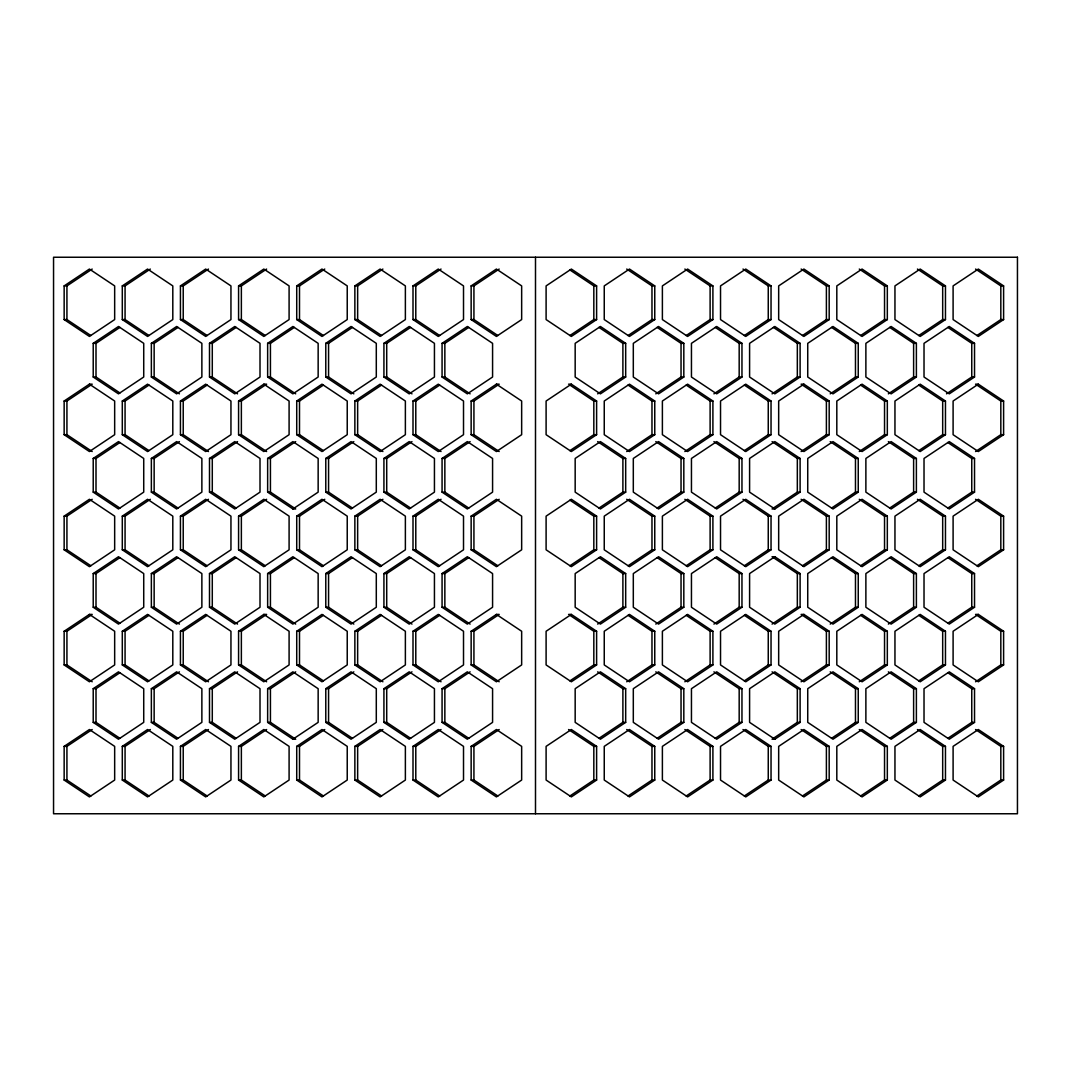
<?xml version="1.0" encoding="UTF-8"?>
<svg xmlns="http://www.w3.org/2000/svg" width="1071" height="1071" viewBox="0 0 1071 1071"><rect width="100%" height="100%" fill="white"/><g stroke="black" fill="none" stroke-linecap="round" stroke-linejoin="round"><path stroke-width="1.5" d="M64.153 285.903L89.402 269.062L114.664 285.903L114.664 319.573L89.402 336.414L64.153 319.573L64.153 285.903L66.924 285.903L92.186 269.062M122.295 285.903L147.544 269.062L172.806 285.903L172.806 319.573L147.544 336.414L122.295 319.573L122.295 285.903L125.066 285.903L150.328 269.062M93.217 343.336L118.479 326.508L143.728 343.336L143.728 377.019L118.479 393.847L93.217 377.019L93.217 343.336L96.002 343.336L119.925 327.391M180.437 285.903L205.686 269.062L230.948 285.903L230.948 319.573L205.686 336.414L180.437 319.573L180.437 285.903L183.221 285.903L208.47 269.062M64.153 401.023L89.402 384.181L92.186 384.181L66.924 401.023L64.153 401.023L64.153 434.692L89.402 451.534L114.664 434.692L114.664 401.023L89.402 384.181M151.359 343.336L176.621 326.508L201.87 343.336L201.87 377.019L176.621 393.847L151.359 377.019L151.359 343.336L154.144 343.336L178.067 327.391M238.579 285.903L263.827 269.062L289.09 285.903L289.09 319.573L263.827 336.414L238.579 319.573L238.579 285.903L241.363 285.903L266.612 269.062M122.295 401.023L147.544 384.181L172.806 401.023L172.806 434.692L147.544 451.534L122.295 434.692L122.295 401.023L125.066 401.023L149.003 385.065M209.501 343.336L234.763 326.508L260.012 343.336L260.012 377.019L234.763 393.847L209.501 377.019L209.501 343.336L212.286 343.336L236.209 327.391M296.721 285.903L321.969 269.062L347.232 285.903L347.232 319.573L321.969 336.414L296.721 319.573L296.721 285.903L299.505 285.903L324.754 269.062M93.217 458.455L118.479 441.613L143.728 458.455L143.728 492.138L118.479 508.966L93.217 492.138L93.217 458.455L96.002 458.455L119.925 442.51M180.437 401.023L205.686 384.181L230.948 401.023L230.948 434.692L205.686 451.534L180.437 434.692L180.437 401.023L183.221 401.023L207.145 385.065M267.643 343.336L292.905 326.508L318.154 343.336L318.154 377.019L292.905 393.847L267.643 377.019L267.643 343.336L270.428 343.336L294.351 327.391M354.862 285.903L380.111 269.062L405.374 285.903L405.374 319.573L380.111 336.414L354.862 319.573L354.862 285.903L357.647 285.903L382.896 269.062M64.153 516.142L89.402 499.3L114.664 516.142L114.664 549.811L89.402 566.653L64.153 549.811L64.153 516.142L66.924 516.142L92.186 499.3M151.359 458.455L176.621 441.613L201.87 458.455L201.87 492.138L176.621 508.966L151.359 492.138L151.359 458.455L154.144 458.455L179.406 441.613M238.579 401.023L263.827 384.181L266.612 384.181L241.363 401.023L238.579 401.023L238.579 434.692L263.827 451.534L289.09 434.692L289.09 401.023L263.827 384.181M325.785 343.336L351.047 326.508L376.296 343.336L376.296 377.019L351.047 393.847L325.785 377.019L325.785 343.336L328.569 343.336L352.493 327.391M413.004 285.903L438.253 269.062L463.515 285.903L463.515 319.573L438.253 336.414L413.004 319.573L413.004 285.903L415.789 285.903L441.038 269.062M122.295 516.142L147.544 499.3L172.806 516.142L172.806 549.811L147.544 566.653L122.295 549.811L122.295 516.142L125.066 516.142L150.328 499.3M209.501 458.455L234.763 441.613L260.012 458.455L260.012 492.138L234.763 508.966L209.501 492.138L209.501 458.455L212.286 458.455L237.548 441.613M296.721 401.023L321.969 384.181L347.232 401.023L347.232 434.692L321.969 451.534L296.721 434.692L296.721 401.023L299.505 401.023L323.429 385.065M383.927 343.336L409.189 326.508L434.438 343.336L434.438 377.019L409.189 393.847L383.927 377.019L383.927 343.336L386.711 343.336L410.635 327.391M471.146 285.903L496.395 269.062L521.657 285.903L521.657 319.573L496.395 336.414L471.146 319.573L471.146 285.903L473.931 285.903L499.18 269.062M93.217 573.574L118.479 556.733L143.728 573.574L143.728 607.244L118.479 624.085L93.217 607.244L93.217 573.574L96.002 573.574L119.925 557.616M180.437 516.142L205.686 499.3L230.948 516.142L230.948 549.811L205.686 566.653L180.437 549.811L180.437 516.142L183.221 516.142L208.47 499.3M267.643 458.455L292.905 441.613L318.154 458.455L318.154 492.138L292.905 508.966L267.643 492.138L267.643 458.455L270.428 458.455L295.69 441.613M354.862 401.023L380.111 384.181L405.374 401.023L405.374 434.692L380.111 451.534L354.862 434.692L354.862 401.023L357.647 401.023L381.571 385.065M442.069 343.336L467.331 326.508L492.58 343.336L492.58 377.019L467.331 393.847L442.069 377.019L442.069 343.336L444.853 343.336L468.777 327.391M64.153 631.261L89.402 614.419L92.186 614.419L66.924 631.261L64.153 631.261L64.153 664.93L89.402 681.772L114.664 664.93L114.664 631.261L89.402 614.419M151.359 573.574L176.621 556.733L201.87 573.574L201.87 607.244L176.621 624.085L151.359 607.244L151.359 573.574L154.144 573.574L178.067 557.616M238.579 516.142L263.827 499.3L289.09 516.142L289.09 549.811L263.827 566.653L238.579 549.811L238.579 516.142L241.363 516.142L266.612 499.3M325.785 458.455L351.047 441.613L376.296 458.455L376.296 492.138L351.047 508.966L325.785 492.138L325.785 458.455L328.569 458.455L353.832 441.613M413.004 401.023L438.253 384.181L463.515 401.023L463.515 434.692L438.253 451.534L413.004 434.692L413.004 401.023L415.789 401.023L439.712 385.065M122.295 631.261L147.544 614.419L172.806 631.261L172.806 664.93L147.544 681.772L122.295 664.93L122.295 631.261L125.066 631.261L149.003 615.303M209.501 573.574L234.763 556.733L260.012 573.574L260.012 607.244L234.763 624.085L209.501 607.244L209.501 573.574L212.286 573.574L236.209 557.616M296.721 516.142L321.969 499.3L347.232 516.142L347.232 549.811L321.969 566.653L296.721 549.811L296.721 516.142L299.505 516.142L324.754 499.3M383.927 458.455L409.189 441.613L434.438 458.455L434.438 492.138L409.189 508.966L383.927 492.138L383.927 458.455L386.711 458.455L411.974 441.613M471.146 401.023L496.395 384.181L499.18 384.181L473.931 401.023L471.146 401.023L471.146 434.692L496.395 451.534L521.657 434.692L521.657 401.023L496.395 384.181M569.906 335.531L593.829 319.573L596.614 319.573L596.614 285.903L571.352 269.062L546.103 285.903L546.103 319.573L571.352 336.414L596.614 319.573M93.217 688.693L118.479 671.852L143.728 688.693L143.728 722.363L118.479 739.204L93.217 722.363L93.217 688.693L96.002 688.693L119.925 672.735M180.437 631.261L205.686 614.419L230.948 631.261L230.948 664.93L205.686 681.772L180.437 664.93L180.437 631.261L183.221 631.261L207.145 615.303M267.643 573.574L292.905 556.733L318.154 573.574L318.154 607.244L292.905 624.085L267.643 607.244L267.643 573.574L270.428 573.574L294.351 557.616M354.862 516.142L380.111 499.3L405.374 516.142L405.374 549.811L380.111 566.653L354.862 549.811L354.862 516.142L357.647 516.142L382.896 499.3M442.069 458.455L467.331 441.613L492.58 458.455L492.58 492.138L467.331 508.966L442.069 492.138L442.069 458.455L444.853 458.455L470.115 441.613M628.048 335.531L651.971 319.573L654.756 319.573L654.756 285.903L629.494 269.062L604.245 285.903L604.245 319.573L629.494 336.414L654.756 319.573M571.352 384.181L546.103 401.023L546.103 434.692L571.352 451.534L596.614 434.692L596.614 401.023L571.352 384.181L568.567 384.181M64.153 746.367L89.402 729.538L114.664 746.367L114.664 780.049L89.402 796.891L64.153 780.049L64.153 746.367L66.924 746.367L92.186 729.538M151.359 688.693L176.621 671.852L201.87 688.693L201.87 722.363L176.621 739.204L151.359 722.363L151.359 688.693L154.144 688.693L179.406 671.852M238.579 631.261L263.827 614.419L266.612 614.419L241.363 631.261L238.579 631.261L238.579 664.93L263.827 681.772L289.09 664.93L289.09 631.261L263.827 614.419M325.785 573.574L351.047 556.733L376.296 573.574L376.296 607.244L351.047 624.085L325.785 607.244L325.785 573.574L328.569 573.574L352.493 557.616M413.004 516.142L438.253 499.3L463.515 516.142L463.515 549.811L438.253 566.653L413.004 549.811L413.004 516.142L415.789 516.142L441.038 499.3M597.645 393.847L622.894 377.019L625.678 377.019L625.678 343.336L600.429 326.508L575.167 343.336L575.167 377.019L600.429 393.847L625.678 377.019M686.19 335.531L710.113 319.573L712.898 319.573L712.898 285.903L687.636 269.062L662.387 285.903L662.387 319.573L687.636 336.414L712.898 319.573M122.295 746.367L147.544 729.538L172.806 746.367L172.806 780.049L147.544 796.891L122.295 780.049L122.295 746.367L125.066 746.367L150.328 729.538M209.501 688.693L234.763 671.852L260.012 688.693L260.012 722.363L234.763 739.204L209.501 722.363L209.501 688.693L212.286 688.693L237.548 671.852M296.721 631.261L321.969 614.419L347.232 631.261L347.232 664.93L321.969 681.772L296.721 664.93L296.721 631.261L299.505 631.261L323.429 615.303M383.927 573.574L409.189 556.733L434.438 573.574L434.438 607.244L409.189 624.085L383.927 607.244L383.927 573.574L386.711 573.574L410.635 557.616M471.146 516.142L496.395 499.3L521.657 516.142L521.657 549.811L496.395 566.653L471.146 549.811L471.146 516.142L473.931 516.142L499.18 499.3M569.906 450.65L593.829 434.692L596.614 434.692M655.787 393.847L681.036 377.019L683.82 377.019L683.82 343.336L658.571 326.508L633.309 343.336L633.309 377.019L658.571 393.847L683.82 377.019M744.332 335.531L768.255 319.573L771.04 319.573L771.04 285.903L745.777 269.062L720.529 285.903L720.529 319.573L745.777 336.414L771.04 319.573M180.437 746.367L205.686 729.538L230.948 746.367L230.948 780.049L205.686 796.891L180.437 780.049L180.437 746.367L183.221 746.367L208.47 729.538M267.643 688.693L292.905 671.852L318.154 688.693L318.154 722.363L292.905 739.204L267.643 722.363L267.643 688.693L270.428 688.693L295.69 671.852M354.862 631.261L380.111 614.419L405.374 631.261L405.374 664.93L380.111 681.772L354.862 664.93L354.862 631.261L357.647 631.261L381.571 615.303M442.069 573.574L467.331 556.733L492.58 573.574L492.58 607.244L467.331 624.085L442.069 607.244L442.069 573.574L444.853 573.574L468.777 557.616M626.709 451.534L651.971 434.692L654.756 434.692L654.756 401.023L629.494 384.181L604.245 401.023L604.245 434.692L629.494 451.534L654.756 434.692M713.929 393.847L739.177 377.019L741.962 377.019L741.962 343.336L716.713 326.508L691.451 343.336L691.451 377.019L716.713 393.847L741.962 377.019M802.474 335.531L826.397 319.573L829.182 319.573L829.182 285.903L803.919 269.062L778.671 285.903L778.671 319.573L803.919 336.414L829.182 319.573M238.579 746.367L263.827 729.538L289.09 746.367L289.09 780.049L263.827 796.891L238.579 780.049L238.579 746.367L241.363 746.367L266.612 729.538M325.785 688.693L351.047 671.852L376.296 688.693L376.296 722.363L351.047 739.204L325.785 722.363L325.785 688.693L328.569 688.693L353.832 671.852M413.004 631.261L438.253 614.419L463.515 631.261L463.515 664.93L438.253 681.772L413.004 664.93L413.004 631.261L415.789 631.261L439.712 615.303M598.97 508.082L622.894 492.138L625.678 492.138L625.678 458.455L600.429 441.613L575.167 458.455L575.167 492.138L600.429 508.966L625.678 492.138M684.851 451.534L710.113 434.692L712.898 434.692L712.898 401.023L687.636 384.181L662.387 401.023L662.387 434.692L687.636 451.534L712.898 434.692M772.071 393.847L797.333 377.019L800.104 377.019L800.104 343.336L774.855 326.508L749.593 343.336L749.593 377.019L774.855 393.847L800.104 377.019M860.615 335.531L884.539 319.573L887.323 319.573L887.323 285.903L862.061 269.062L836.812 285.903L836.812 319.573L862.061 336.414L887.323 319.573M803.919 384.181L778.671 401.023L778.671 434.692L803.919 451.534L829.182 434.692L829.182 401.023L803.919 384.181L801.135 384.181L826.397 401.023L829.182 401.023M296.721 746.367L321.969 729.538L347.232 746.367L347.232 780.049L321.969 796.891L296.721 780.049L296.721 746.367L299.505 746.367L324.754 729.538M383.927 688.693L409.189 671.852L434.438 688.693L434.438 722.363L409.189 739.204L383.927 722.363L383.927 688.693L386.711 688.693L411.974 671.852M471.146 631.261L496.395 614.419L499.18 614.419L473.931 631.261L471.146 631.261L471.146 664.93L496.395 681.772L521.657 664.93L521.657 631.261L496.395 614.419M569.906 565.769L593.829 549.811L596.614 549.811L596.614 516.142L571.352 499.3L546.103 516.142L546.103 549.811L571.352 566.653L596.614 549.811M657.112 508.082L681.036 492.138L683.82 492.138L683.82 458.455L658.571 441.613L633.309 458.455L633.309 492.138L658.571 508.966L683.82 492.138M744.332 450.65L768.255 434.692L771.04 434.692L771.04 401.023L745.777 384.181L720.529 401.023L720.529 434.692L745.777 451.534L771.04 434.692M830.212 393.847L855.475 377.019L858.246 377.019L858.246 343.336L832.997 326.508L807.735 343.336L807.735 377.019L832.997 393.847L858.246 377.019M918.757 335.531L942.681 319.573L945.465 319.573L945.465 285.903L920.203 269.062L894.954 285.903L894.954 319.573L920.203 336.414L945.465 319.573M354.862 746.367L380.111 729.538L405.374 746.367L405.374 780.049L380.111 796.891L354.862 780.049L354.862 746.367L357.647 746.367L382.896 729.538M442.069 688.693L467.331 671.852L492.58 688.693L492.58 722.363L467.331 739.204L442.069 722.363L442.069 688.693L444.853 688.693L470.115 671.852M628.048 565.769L651.971 549.811L654.756 549.811L654.756 516.142L629.494 499.3L604.245 516.142L604.245 549.811L629.494 566.653L654.756 549.811M715.254 508.082L739.177 492.138L741.962 492.138L741.962 458.455L716.713 441.613L691.451 458.455L691.451 492.138L716.713 508.966L741.962 492.138M801.135 451.534L826.397 434.692L829.182 434.692M888.354 393.847L913.617 377.019L916.388 377.019L916.388 343.336L891.139 326.508L865.877 343.336L865.877 377.019L891.139 393.847L916.388 377.019M976.899 335.531L1000.823 319.573L1003.607 319.573L1003.607 285.903L978.345 269.062L953.096 285.903L953.096 319.573L978.345 336.414L1003.607 319.573M571.352 614.419L546.103 631.261L546.103 664.93L571.352 681.772L596.614 664.93L596.614 631.261L571.352 614.419L568.567 614.419M413.004 746.367L438.253 729.538L463.515 746.367L463.515 780.049L438.253 796.891L413.004 780.049L413.004 746.367L415.789 746.367L441.038 729.538M597.645 624.085L622.894 607.244L625.678 607.244L625.678 573.574L600.429 556.733L575.167 573.574L575.167 607.244L600.429 624.085L625.678 607.244M686.19 565.769L710.113 549.811L712.898 549.811L712.898 516.142L687.636 499.3L662.387 516.142L662.387 549.811L687.636 566.653L712.898 549.811M800.104 492.138L797.333 492.138L772.071 508.966L774.855 508.966L800.104 492.138L800.104 458.455L774.855 441.613L749.593 458.455L749.593 492.138L774.855 508.966M859.277 451.534L884.539 434.692L887.323 434.692L887.323 401.023L862.061 384.181L836.812 401.023L836.812 434.692L862.061 451.534L887.323 434.692M946.496 393.847L971.758 377.019L974.53 377.019L974.53 343.336L949.281 326.508L924.019 343.336L924.019 377.019L949.281 393.847L974.53 377.019M978.345 384.181L953.096 401.023L953.096 434.692L978.345 451.534L1003.607 434.692L1003.607 401.023L978.345 384.181L975.574 384.181L1000.823 401.023L1003.607 401.023M471.146 746.367L496.395 729.538L521.657 746.367L521.657 780.049L496.395 796.891L471.146 780.049L471.146 746.367L473.931 746.367L499.18 729.538M569.906 680.888L593.829 664.93L596.614 664.93M655.787 624.085L681.036 607.244L683.82 607.244L683.82 573.574L658.571 556.733L633.309 573.574L633.309 607.244L658.571 624.085L683.82 607.244M744.332 565.769L768.255 549.811L771.04 549.811L771.04 516.142L745.777 499.3L720.529 516.142L720.529 549.811L745.777 566.653L771.04 549.811M831.538 508.082L855.475 492.138L858.246 492.138L858.246 458.455L832.997 441.613L807.735 458.455L807.735 492.138L832.997 508.966L858.246 492.138M918.757 450.65L942.681 434.692L945.465 434.692L945.465 401.023L920.203 384.181L894.954 401.023L894.954 434.692L920.203 451.534L945.465 434.692M774.855 556.733L749.593 573.574L749.593 607.244L774.855 624.085L800.104 607.244L800.104 573.574L774.855 556.733L772.071 556.733L797.333 573.574L800.104 573.574M626.709 681.772L651.971 664.93L654.756 664.93L654.756 631.261L629.494 614.419L604.245 631.261L604.245 664.93L629.494 681.772L654.756 664.93M713.929 624.085L739.177 607.244L741.962 607.244L741.962 573.574L716.713 556.733L691.451 573.574L691.451 607.244L716.713 624.085L741.962 607.244M802.474 565.769L826.397 549.811L829.182 549.811L829.182 516.142L803.919 499.3L778.671 516.142L778.671 549.811L803.919 566.653L829.182 549.811M889.68 508.082L913.617 492.138L916.388 492.138L916.388 458.455L891.139 441.613L865.877 458.455L865.877 492.138L891.139 508.966L916.388 492.138M975.574 451.534L1000.823 434.692L1003.607 434.692M598.97 738.321L622.894 722.363L625.678 722.363L625.678 688.693L600.429 671.852L575.167 688.693L575.167 722.363L600.429 739.204L625.678 722.363M684.851 681.772L710.113 664.93L712.898 664.93L712.898 631.261L687.636 614.419L662.387 631.261L662.387 664.93L687.636 681.772L712.898 664.93M772.071 624.085L797.333 607.244L800.104 607.244M860.615 565.769L884.539 549.811L887.323 549.811L887.323 516.142L862.061 499.3L836.812 516.142L836.812 549.811L862.061 566.653L887.323 549.811M947.822 508.082L971.758 492.138L974.53 492.138L974.53 458.455L949.281 441.613L924.019 458.455L924.019 492.138L949.281 508.966L974.53 492.138M803.919 614.419L778.671 631.261L778.671 664.93L803.919 681.772L829.182 664.93L829.182 631.261L803.919 614.419L801.135 614.419L826.397 631.261L829.182 631.261M569.906 795.994L593.829 780.049L596.614 780.049L596.614 746.367L571.352 729.538L546.103 746.367L546.103 780.049L571.352 796.891L596.614 780.049M657.112 738.321L681.036 722.363L683.82 722.363L683.82 688.693L658.571 671.852L633.309 688.693L633.309 722.363L658.571 739.204L683.82 722.363M744.332 680.888L768.255 664.93L771.04 664.93L771.04 631.261L745.777 614.419L720.529 631.261L720.529 664.93L745.777 681.772L771.04 664.93M830.212 624.085L855.475 607.244L858.246 607.244L858.246 573.574L832.997 556.733L807.735 573.574L807.735 607.244L832.997 624.085L858.246 607.244M918.757 565.769L942.681 549.811L945.465 549.811L945.465 516.142L920.203 499.3L894.954 516.142L894.954 549.811L920.203 566.653L945.465 549.811M628.048 795.994L651.971 780.049L654.756 780.049L654.756 746.367L629.494 729.538L604.245 746.367L604.245 780.049L629.494 796.891L654.756 780.049M715.254 738.321L739.177 722.363L741.962 722.363L741.962 688.693L716.713 671.852L691.451 688.693L691.451 722.363L716.713 739.204L741.962 722.363M801.135 681.772L826.397 664.93L829.182 664.93M888.354 624.085L913.617 607.244L916.388 607.244L916.388 573.574L891.139 556.733L865.877 573.574L865.877 607.244L891.139 624.085L916.388 607.244M976.899 565.769L1000.823 549.811L1003.607 549.811L1003.607 516.142L978.345 499.3L953.096 516.142L953.096 549.811L978.345 566.653L1003.607 549.811M686.19 795.994L710.113 780.049L712.898 780.049L712.898 746.367L687.636 729.538L662.387 746.367L662.387 780.049L687.636 796.891L712.898 780.049M800.104 722.363L797.333 722.363L772.071 739.204L774.855 739.204L800.104 722.363L800.104 688.693L774.855 671.852L749.593 688.693L749.593 722.363L774.855 739.204M859.277 681.772L884.539 664.93L887.323 664.93L887.323 631.261L862.061 614.419L836.812 631.261L836.812 664.93L862.061 681.772L887.323 664.93M947.822 623.202L971.758 607.244L974.53 607.244L974.53 573.574L949.281 556.733L924.019 573.574L924.019 607.244L949.281 624.085L974.53 607.244M978.345 614.419L953.096 631.261L953.096 664.93L978.345 681.772L1003.607 664.93L1003.607 631.261L978.345 614.419L975.574 614.419L1000.823 631.261L1003.607 631.261M744.332 795.994L768.255 780.049L771.04 780.049L771.04 746.367L745.777 729.538L720.529 746.367L720.529 780.049L745.777 796.891L771.04 780.049M831.538 738.321L855.475 722.363L858.246 722.363L858.246 688.693L832.997 671.852L807.735 688.693L807.735 722.363L832.997 739.204L858.246 722.363M918.757 680.888L942.681 664.93L945.465 664.93L945.465 631.261L920.203 614.419L894.954 631.261L894.954 664.93L920.203 681.772L945.465 664.93M802.474 795.994L826.397 780.049L829.182 780.049L829.182 746.367L803.919 729.538L778.671 746.367L778.671 780.049L803.919 796.891L829.182 780.049M889.68 738.321L913.617 722.363L916.388 722.363L916.388 688.693L891.139 671.852L865.877 688.693L865.877 722.363L891.139 739.204L916.388 722.363M975.574 681.772L1000.823 664.93L1003.607 664.93M860.615 795.994L884.539 780.049L887.323 780.049L887.323 746.367L862.061 729.538L836.812 746.367L836.812 780.049L862.061 796.891L887.323 780.049M947.822 738.321L971.758 722.363L974.53 722.363L974.53 688.693L949.281 671.852L924.019 688.693L924.019 722.363L949.281 739.204L974.53 722.363M918.757 795.994L942.681 780.049L945.465 780.049L945.465 746.367L920.203 729.538L894.954 746.367L894.954 780.049L920.203 796.891L945.465 780.049M976.899 795.994L1000.823 780.049L1003.607 780.049L1003.607 746.367L978.345 729.538L953.096 746.367L953.096 780.049L978.345 796.891L1003.607 780.049M569.906 269.946L593.829 285.903L596.614 285.903M626.709 269.062L651.971 285.903L654.756 285.903M684.851 269.062L710.113 285.903L712.898 285.903M742.993 269.062L768.255 285.903L771.04 285.903M801.135 269.062L826.397 285.903L829.182 285.903M859.277 269.062L884.539 285.903L887.323 285.903M917.432 269.062L942.681 285.903L945.465 285.903M975.574 269.062L1000.823 285.903L1003.607 285.903M64.153 319.573L66.924 319.573L90.861 335.531M122.295 319.573L125.066 319.573L149.003 335.531M180.437 319.573L183.221 319.573L207.145 335.531M238.579 319.573L241.363 319.573L265.287 335.531M296.721 319.573L299.505 319.573L323.429 335.531M354.862 319.573L357.647 319.573L381.571 335.531M413.004 319.573L415.789 319.573L439.712 335.531M471.146 319.573L473.931 319.573L497.854 335.531M598.97 327.391L622.894 343.336L625.678 343.336M657.112 327.391L681.036 343.336L683.82 343.336M715.254 327.391L739.177 343.336L741.962 343.336M773.396 327.391L797.333 343.336L800.104 343.336M831.538 327.391L855.475 343.336L858.246 343.336M889.68 327.391L913.617 343.336L916.388 343.336M947.822 327.391L971.758 343.336L974.53 343.336M93.217 377.019L96.002 377.019L119.925 392.963M151.359 377.019L154.144 377.019L179.406 393.847M209.501 377.019L212.286 377.019L237.548 393.847M267.643 377.019L270.428 377.019L295.69 393.847M325.785 377.019L328.569 377.019L353.832 393.847M383.927 377.019L386.711 377.019L411.974 393.847M442.069 377.019L444.853 377.019L470.115 393.847M569.906 385.065L593.829 401.023L596.614 401.023M628.048 385.065L651.971 401.023L654.756 401.023M686.19 385.065L710.113 401.023L712.898 401.023M744.332 385.065L768.255 401.023L771.04 401.023M860.615 385.065L884.539 401.023L887.323 401.023M918.757 385.065L942.681 401.023L945.465 401.023M64.153 434.692L66.924 434.692L92.186 451.534M122.295 434.692L125.066 434.692L149.003 450.65M180.437 434.692L183.221 434.692L208.47 451.534M238.579 434.692L241.363 434.692L266.612 451.534M296.721 434.692L299.505 434.692L323.429 450.65M354.862 434.692L357.647 434.692L382.896 451.534M413.004 434.692L415.789 434.692L441.038 451.534M471.146 434.692L473.931 434.692L499.18 451.534M597.645 441.613L622.894 458.455L625.678 458.455M655.787 441.613L681.036 458.455L683.82 458.455M713.929 441.613L739.177 458.455L741.962 458.455M772.071 441.613L797.333 458.455L800.104 458.455M830.212 441.613L855.475 458.455L858.246 458.455M888.354 441.613L913.617 458.455L916.388 458.455M947.822 442.51L971.758 458.455L974.53 458.455M93.217 492.138L96.002 492.138L119.925 508.082M151.359 492.138L154.144 492.138L178.067 508.082M209.501 492.138L212.286 492.138L236.209 508.082M267.643 492.138L270.428 492.138L295.69 508.966L292.905 508.966M325.785 492.138L328.569 492.138L352.493 508.082M383.927 492.138L386.711 492.138L410.635 508.082M442.069 492.138L444.853 492.138L468.777 508.082M569.906 500.184L593.829 516.142L596.614 516.142M626.709 499.3L651.971 516.142L654.756 516.142M684.851 499.3L710.113 516.142L712.898 516.142M742.993 499.3L768.255 516.142L771.04 516.142M801.135 499.3L826.397 516.142L829.182 516.142M859.277 499.3L884.539 516.142L887.323 516.142M917.432 499.3L942.681 516.142L945.465 516.142M975.574 499.3L1000.823 516.142L1003.607 516.142M64.153 549.811L66.924 549.811L90.861 565.769M122.295 549.811L125.066 549.811L149.003 565.769M180.437 549.811L183.221 549.811L207.145 565.769M238.579 549.811L241.363 549.811L265.287 565.769M296.721 549.811L299.505 549.811L323.429 565.769M354.862 549.811L357.647 549.811L381.571 565.769M413.004 549.811L415.789 549.811L439.712 565.769M471.146 549.811L473.931 549.811L497.854 565.769M598.97 557.616L622.894 573.574L625.678 573.574M657.112 557.616L681.036 573.574L683.82 573.574M715.254 557.616L739.177 573.574L741.962 573.574M831.538 557.616L855.475 573.574L858.246 573.574M889.68 557.616L913.617 573.574L916.388 573.574M947.822 557.616L971.758 573.574L974.53 573.574M93.217 607.244L96.002 607.244L119.925 623.202M151.359 607.244L154.144 607.244L179.406 624.085M209.501 607.244L212.286 607.244L237.548 624.085M267.643 607.244L270.428 607.244L295.69 624.085M325.785 607.244L328.569 607.244L353.832 624.085M383.927 607.244L386.711 607.244L411.974 624.085M442.069 607.244L444.853 607.244L470.115 624.085M569.906 615.303L593.829 631.261L596.614 631.261M628.048 615.303L651.971 631.261L654.756 631.261M686.19 615.303L710.113 631.261L712.898 631.261M744.332 615.303L768.255 631.261L771.04 631.261M860.615 615.303L884.539 631.261L887.323 631.261M918.757 615.303L942.681 631.261L945.465 631.261M64.153 664.93L66.924 664.93L92.186 681.772M122.295 664.93L125.066 664.93L149.003 680.888M180.437 664.93L183.221 664.93L208.47 681.772M238.579 664.93L241.363 664.93L266.612 681.772M296.721 664.93L299.505 664.93L323.429 680.888M354.862 664.93L357.647 664.93L382.896 681.772M413.004 664.93L415.789 664.93L441.038 681.772M471.146 664.93L473.931 664.93L499.18 681.772M597.645 671.852L622.894 688.693L625.678 688.693M655.787 671.852L681.036 688.693L683.82 688.693M713.929 671.852L739.177 688.693L741.962 688.693M772.071 671.852L797.333 688.693L800.104 688.693M830.212 671.852L855.475 688.693L858.246 688.693M888.354 671.852L913.617 688.693L916.388 688.693M947.822 672.735L971.758 688.693L974.53 688.693M93.217 722.363L96.002 722.363L119.925 738.321M151.359 722.363L154.144 722.363L178.067 738.321M209.501 722.363L212.286 722.363L236.209 738.321M267.643 722.363L270.428 722.363L295.69 739.204L292.905 739.204M325.785 722.363L328.569 722.363L352.493 738.321M383.927 722.363L386.711 722.363L410.635 738.321M442.069 722.363L444.853 722.363L468.777 738.321M568.567 729.538L593.829 746.367L596.614 746.367M626.709 729.538L651.971 746.367L654.756 746.367M684.851 729.538L710.113 746.367L712.898 746.367M742.993 729.538L768.255 746.367L771.04 746.367M801.135 729.538L826.397 746.367L829.182 746.367M859.277 729.538L884.539 746.367L887.323 746.367M917.432 729.538L942.681 746.367L945.465 746.367M975.574 729.538L1000.823 746.367L1003.607 746.367M64.153 780.049L66.924 780.049L90.861 795.994M122.295 780.049L125.066 780.049L149.003 795.994M180.437 780.049L183.221 780.049L207.145 795.994M238.579 780.049L241.363 780.049L265.287 795.994M296.721 780.049L299.505 780.049L323.429 795.994M354.862 780.049L357.647 780.049L381.571 795.994M413.004 780.049L415.789 780.049L439.712 795.994M471.146 780.049L473.931 780.049L497.854 795.994M1000.823 285.903L1000.823 319.573M1000.823 401.023L1000.823 434.692M1000.823 516.142L1000.823 549.811M1000.823 631.261L1000.823 664.93M1000.823 746.367L1000.823 780.049M971.758 343.336L971.758 377.019M971.758 458.455L971.758 492.138M971.758 573.574L971.758 607.244M971.758 688.693L971.758 722.363M942.681 285.903L942.681 319.573M942.681 401.023L942.681 434.692M942.681 516.142L942.681 549.811M942.681 631.261L942.681 664.93M942.681 746.367L942.681 780.049M913.617 343.336L913.617 377.019M913.617 458.455L913.617 492.138M913.617 573.574L913.617 607.244M913.617 688.693L913.617 722.363M884.539 285.903L884.539 319.573M884.539 401.023L884.539 434.692M884.539 516.142L884.539 549.811M884.539 631.261L884.539 664.93M884.539 746.367L884.539 780.049M855.475 343.336L855.475 377.019M855.475 458.455L855.475 492.138M855.475 573.574L855.475 607.244M855.475 688.693L855.475 722.363M826.397 285.903L826.397 319.573M826.397 401.023L826.397 434.692M826.397 516.142L826.397 549.811M826.397 631.261L826.397 664.93M826.397 746.367L826.397 780.049M797.333 343.336L797.333 377.019M797.333 458.455L797.333 492.138M797.333 573.574L797.333 607.244M797.333 688.693L797.333 722.363M768.255 285.903L768.255 319.573M768.255 401.023L768.255 434.692M768.255 516.142L768.255 549.811M768.255 631.261L768.255 664.93M768.255 746.367L768.255 780.049M739.177 343.336L739.177 377.019M739.177 458.455L739.177 492.138M739.177 573.574L739.177 607.244M739.177 688.693L739.177 722.363M710.113 285.903L710.113 319.573M710.113 401.023L710.113 434.692M710.113 516.142L710.113 549.811M710.113 631.261L710.113 664.93M710.113 746.367L710.113 780.049M681.036 343.336L681.036 377.019M681.036 458.455L681.036 492.138M681.036 573.574L681.036 607.244M681.036 688.693L681.036 722.363M651.971 285.903L651.971 319.573M651.971 401.023L651.971 434.692M651.971 516.142L651.971 549.811M651.971 631.261L651.971 664.93M651.971 746.367L651.971 780.049M622.894 343.336L622.894 377.019M622.894 458.455L622.894 492.138M622.894 573.574L622.894 607.244M622.894 688.693L622.894 722.363M593.829 285.903L593.829 319.573M593.829 401.023L593.829 434.692M593.829 516.142L593.829 549.811M593.829 631.261L593.829 664.93M593.829 746.367L593.829 780.049M535.5 257.241L535.5 813.759M473.931 285.903L473.931 319.573M473.931 401.023L473.931 434.692M473.931 516.142L473.931 549.811M473.931 631.261L473.931 664.93M473.931 746.367L473.931 780.049M444.853 343.336L444.853 377.019M444.853 458.455L444.853 492.138M444.853 573.574L444.853 607.244M444.853 688.693L444.853 722.363M415.789 285.903L415.789 319.573M415.789 401.023L415.789 434.692M415.789 516.142L415.789 549.811M415.789 631.261L415.789 664.93M415.789 746.367L415.789 780.049M386.711 343.336L386.711 377.019M386.711 458.455L386.711 492.138M386.711 573.574L386.711 607.244M386.711 688.693L386.711 722.363M357.647 285.903L357.647 319.573M357.647 401.023L357.647 434.692M357.647 516.142L357.647 549.811M357.647 631.261L357.647 664.93M357.647 746.367L357.647 780.049M328.569 343.336L328.569 377.019M328.569 458.455L328.569 492.138M328.569 573.574L328.569 607.244M328.569 688.693L328.569 722.363M299.505 285.903L299.505 319.573M299.505 401.023L299.505 434.692M299.505 516.142L299.505 549.811M299.505 631.261L299.505 664.93M299.505 746.367L299.505 780.049M270.428 343.336L270.428 377.019M270.428 458.455L270.428 492.138M270.428 573.574L270.428 607.244M270.428 688.693L270.428 722.363M241.363 285.903L241.363 319.573M241.363 401.023L241.363 434.692M241.363 516.142L241.363 549.811M241.363 631.261L241.363 664.93M241.363 746.367L241.363 780.049M212.286 343.336L212.286 377.019M212.286 458.455L212.286 492.138M212.286 573.574L212.286 607.244M212.286 688.693L212.286 722.363M183.221 285.903L183.221 319.573M183.221 401.023L183.221 434.692M183.221 516.142L183.221 549.811M183.221 631.261L183.221 664.93M183.221 746.367L183.221 780.049M154.144 343.336L154.144 377.019M154.144 458.455L154.144 492.138M154.144 573.574L154.144 607.244M154.144 688.693L154.144 722.363M125.066 285.903L125.066 319.573M125.066 401.023L125.066 434.692M125.066 516.142L125.066 549.811M125.066 631.261L125.066 664.93M125.066 746.367L125.066 780.049M96.002 343.336L96.002 377.019M96.002 458.455L96.002 492.138M96.002 573.574L96.002 607.244M96.002 688.693L96.002 722.363M66.924 285.903L66.924 319.573M66.924 401.023L66.924 434.692M66.924 516.142L66.924 549.811M66.924 631.261L66.924 664.93M66.924 746.367L66.924 780.049M1017.45 257.241L53.55 257.241L53.55 813.759L1017.45 813.759L1017.45 257.241"/></g></svg>
